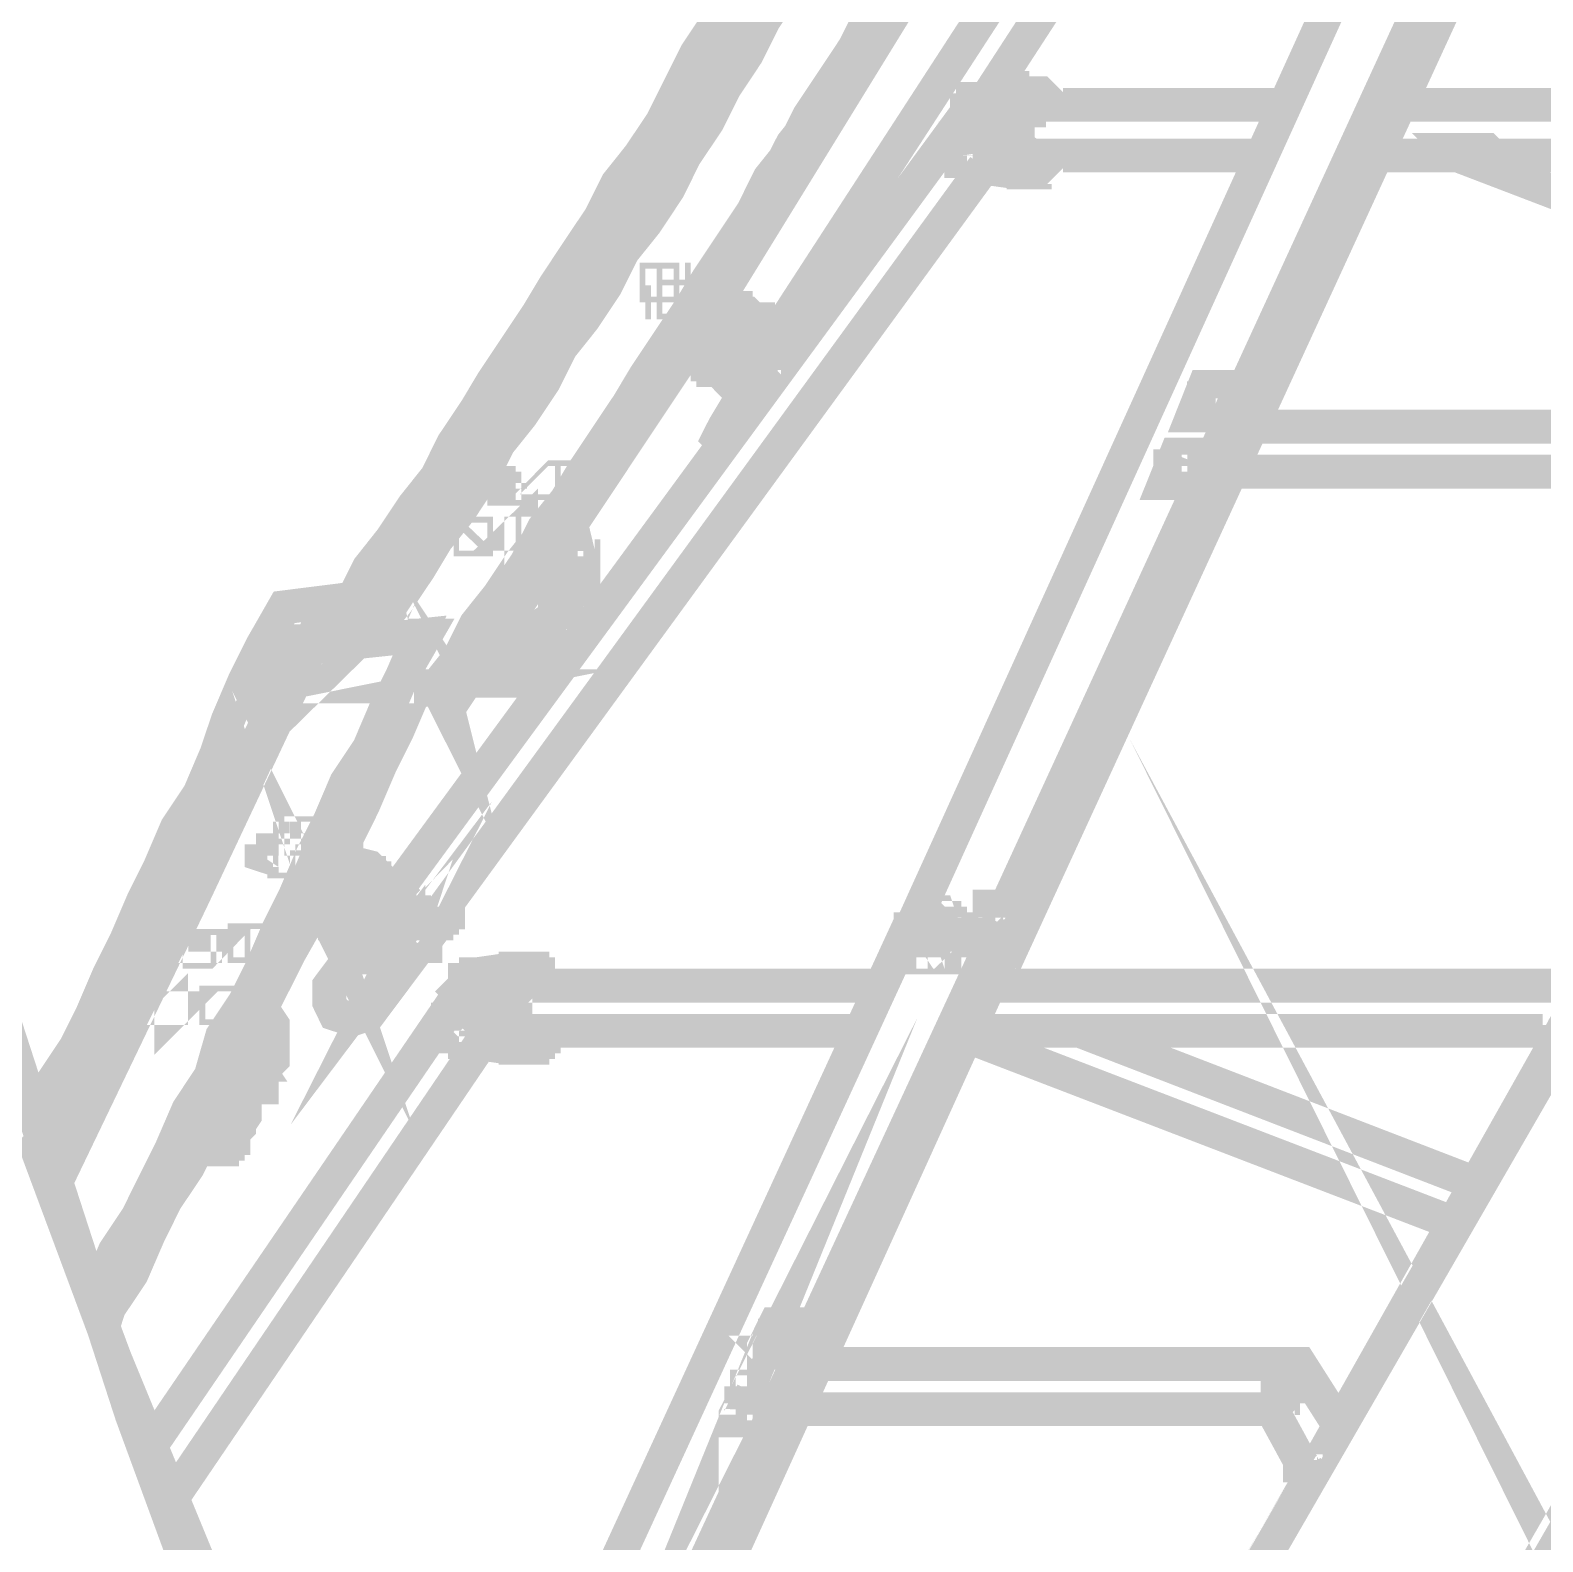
# Model space of a CAD drawing. Extents: x 0.1 to 11.6, y 0.3 to 16.2.
# Drawn here: x 4.825 to 5.2717, y 4.7525 to 5.1986 of the extents above; entities that cross this region are included whole.
import ezdxf

# ---------------------------------------------------------------- set-up
doc = ezdxf.new("R2010")
doc.units = 0
doc.header["$MEASUREMENT"] = 0

msp = doc.modelspace()

# ---------------------------------------------------------------- linework, layer by layer
at = {"color": 0, "const_width": 0.01}
for points in [[(5.02001, 7.24164), (4.96001, 7.11501), (4.905, 6.98503), (4.85499, 6.85335), (4.81332, 6.72), (4.77501, 6.58501), (4.74501, 6.44835), (4.72, 6.31), (4.70167, 6.17165), (4.68832, 6.03168), (4.68164, 5.89165), (4.68164, 5.75168), (4.68832, 5.61165), (4.70167, 5.47168), (4.72, 5.33333), (4.74333, 5.19499), (4.77501, 5.05832), (4.81168, 4.92333), (4.85499, 4.78999), (4.90332, 4.65831), (4.95833, 4.53)], [(5.10167, 4.42503), (5.10167, 4.42665), (5.10167, 4.42503), (5.09332, 4.42503), (5.095, 4.42503), (5.10167, 4.42503), (5.10335, 4.42503), (5.10335, 4.42665), (5.095, 4.43832), (5.09332, 4.43832), (5.09332, 4.44), (5.01167, 4.44), (5.95503, 6.07497), (5.95503, 6.07335), (5.01167, 4.44)], [(4.94835, 4.99832), (5.01833, 5.10335), (5.08501, 5.21164), (5.14665, 5.31999), (5.20503, 5.43164), (5.25999, 5.54497)], [(5.215, 5.37001), (5.04497, 5.10835)], [(5.10835, 5.18001), (5.22, 5.35167)], [(5.24669, 5.22999), (5.25168, 5.22499), (5.11664, 4.93164), (5.11333, 4.93668)], [(5.08501, 4.93332), (5.21832, 5.22667), (5.24501, 5.22667)], [(5.04665, 5.21164), (5.03999, 5.20167), (5.035, 5.19168), (5.02832, 5.18332), (5.02165, 5.17333), (5.01665, 5.16336), (5.01167, 5.15332), (5.00499, 5.14333), (4.99832, 5.13336), (4.99333, 5.12332), (4.98665, 5.11501), (4.97999, 5.10499), (4.97499, 5.09668), (4.96832, 5.08664), (4.96164, 5.07667), (4.95503, 5.06836), (4.94997, 5.05832), (4.94336, 5.05003), (4.93668, 5.03999), (4.93164, 5.03168), (4.92503, 5.02165), (4.92165, 5.01833), (4.92165, 5.01833), (4.92503, 5.02333), (4.93164, 5.03168), (4.93668, 5.04167), (4.94336, 5.05003), (4.94997, 5.05832), (4.95503, 5.06836), (4.96164, 5.07835), (4.96832, 5.08664), (4.97331, 5.09668), (4.97999, 5.10667), (4.98665, 5.11501), (4.99164, 5.125), (4.99832, 5.13499), (5.00499, 5.14333), (5.00999, 5.15332), (5.01665, 5.16336), (5.02165, 5.17333), (5.02832, 5.18332), (5.03331, 5.19336), (5.03999, 5.20335), (5.04665, 5.21332)], [(5.08003, 5.21332), (5.07497, 5.20335), (5.06836, 5.19336), (5.06168, 5.18332), (5.05664, 5.17333), (5.05003, 5.16499), (5.04497, 5.155), (5.03836, 5.14501), (5.03168, 5.13499), (5.02669, 5.125), (5.02001, 5.11664), (5.01497, 5.10667), (5.00836, 5.09668), (5.00168, 5.08832), (4.99669, 5.07835), (4.99001, 5.06836), (4.98335, 5.06), (4.97667, 5.05165), (4.97168, 5.04167), (4.965, 5.03168), (4.95833, 5.02333), (4.95167, 5.01335), (4.94667, 5.00499), (4.94499, 5.00499), (4.94499, 5.00499), (4.94835, 4.99832), (4.94667, 5.00499), (4.95167, 5.01335), (4.95833, 5.02333), (4.965, 5.03168), (4.97168, 5.04167), (4.97667, 5.05165), (4.98335, 5.06), (4.99001, 5.06836), (4.99669, 5.07835), (5.00168, 5.08832), (5.00836, 5.09668), (5.01497, 5.10667), (5.02001, 5.11664), (5.02669, 5.125), (5.03168, 5.13499), (5.03836, 5.14501), (5.04497, 5.155), (5.05003, 5.16499), (5.05664, 5.17333), (5.06168, 5.18332), (5.06836, 5.19336), (5.07497, 5.20335), (5.08003, 5.21332)], [(4.94499, 5.00499), (4.95167, 5.01335), (4.95665, 5.02333), (4.96332, 5.03168), (4.97, 5.04167), (4.97667, 5.05003), (4.98335, 5.06), (4.98833, 5.06836), (4.99501, 5.07835), (5.00168, 5.08832), (5.00667, 5.09668), (5.01335, 5.10667), (5.02001, 5.11664), (5.02501, 5.125), (5.03168, 5.13499), (5.03836, 5.14501), (5.04335, 5.155), (5.05003, 5.16336), (5.05501, 5.17333), (5.06168, 5.18332), (5.06836, 5.19336), (5.07335, 5.20335), (5.08003, 5.21332)], [(4.91, 5.01833), (4.91336, 5.02165), (4.91997, 5.03), (4.92503, 5.03999), (4.93164, 5.04833), (4.93832, 5.05832), (4.94499, 5.06668), (4.94997, 5.07667), (4.95665, 5.08664), (4.96164, 5.095), (4.96832, 5.10499), (4.97499, 5.11501), (4.97999, 5.12332), (4.98665, 5.13336), (4.99333, 5.14333), (4.99832, 5.15332), (5.00499, 5.16168), (5.01167, 5.17165), (5.01665, 5.18164), (5.02165, 5.19168), (5.02832, 5.20167), (5.035, 5.21164)], [(4.91499, 5.01833), (4.91835, 5.02165), (4.92503, 5.03168), (4.93001, 5.03999), (4.93668, 5.05003), (4.94336, 5.05832), (4.94997, 5.06836), (4.95503, 5.07667), (4.96164, 5.08664), (4.96669, 5.09668), (4.97331, 5.10499), (4.97999, 5.11501), (4.98503, 5.125), (4.99164, 5.13336), (4.99832, 5.14333), (5.00331, 5.15332), (5.00999, 5.16336), (5.01665, 5.17333), (5.02165, 5.18332), (5.02669, 5.19168), (5.03331, 5.20167), (5.03999, 5.21164)], [(5.04833, 5.21164), (5.04167, 5.20167), (5.03668, 5.19168), (5.03, 5.18332), (5.02333, 5.17333), (5.01833, 5.16336), (5.01167, 5.15332), (5.00667, 5.14333), (5, 5.13336), (4.99333, 5.125), (4.98833, 5.11501), (4.98167, 5.10499), (4.97499, 5.09668), (4.97, 5.08664), (4.96332, 5.07667), (4.95665, 5.06836), (4.95167, 5.05832), (4.94499, 5.05003), (4.93832, 5.03999), (4.93332, 5.03168), (4.92665, 5.02165), (4.92333, 5.01833)], [(5.04833, 5.21164), (5.04167, 5.20167), (5.03668, 5.19168), (5.03, 5.18164), (5.02501, 5.17165), (5.01833, 5.16168), (5.01335, 5.15169), (5.00667, 5.14165), (5, 5.13336), (4.99501, 5.12332), (4.98833, 5.11333), (4.98167, 5.10499), (4.97667, 5.095), (4.97, 5.08501), (4.96332, 5.07667), (4.95833, 5.06668), (4.95167, 5.05664), (4.94499, 5.04833), (4.94, 5.03999), (4.93332, 5.03), (4.92665, 5.02165), (4.92503, 5.01833)], [(4.94667, 5.00499), (4.95167, 5.01335), (4.95833, 5.02165), (4.965, 5.03168), (4.97168, 5.04167), (4.97835, 5.05003), (4.98335, 5.05832), (4.99001, 5.06836), (4.99669, 5.07835), (5.00168, 5.08664), (5.00836, 5.09668), (5.01497, 5.10667), (5.02001, 5.11501), (5.02669, 5.125), (5.03331, 5.13499), (5.03836, 5.14333), (5.04497, 5.15332), (5.05003, 5.16336), (5.05664, 5.17333), (5.06332, 5.18332), (5.06836, 5.19336), (5.07497, 5.20167), (5.08003, 5.21164)], [(5.02669, 5.18332), (5.02501, 5.18332)], [(5.12001, 5.18164), (5.11833, 5.18164), (5.11833, 5.18001), (5.11664, 5.18001), (5.11501, 5.18001), (5.11501, 5.17833), (5.11501, 5.17665), (5.11333, 5.17665), (5.11333, 5.17503), (5.11333, 5.17333), (5.11165, 5.17165), (5.11165, 5.16997), (5.11165, 5.16835), (5.11165, 5.16667), (5.11333, 5.16667), (5.11333, 5.16499), (5.11333, 5.16336), (5.11333, 5.16168), (5.11501, 5.16), (5.11501, 5.15831), (5.11664, 5.15831), (5.11833, 5.15668), (5.12001, 5.15668), (5.11833, 5.15668), (5.11833, 5.15831), (5.11664, 5.15831), (5.11664, 5.16), (5.11501, 5.16), (5.11501, 5.16168), (5.11501, 5.16336), (5.11333, 5.16499), (5.11333, 5.16667), (5.11333, 5.16835), (5.11333, 5.16997), (5.11333, 5.17165), (5.11333, 5.17333), (5.11501, 5.17333), (5.11501, 5.17503), (5.11501, 5.17665), (5.11664, 5.17833), (5.11664, 5.18001), (5.11833, 5.18001), (5.12001, 5.18001), (5.12169, 5.18001), (5.12332, 5.18001), (5.125, 5.17833), (5.125, 5.17665), (5.12668, 5.17665)], [(5.10335, 5.17665), (4.93332, 4.94499)], [(5.11333, 5.17503), (5.11333, 5.17665), (5.11165, 5.17665), (5.11003, 5.17833), (5.10835, 5.17833), (5.10667, 5.17833), (5.10499, 5.17833), (5.10335, 5.17833), (5.10335, 5.17665), (5.10335, 5.17503), (5.10167, 5.17503), (5.10167, 5.17333), (5.10167, 5.17165), (5.10335, 5.17165), (5.10335, 5.16997), (5.10335, 5.16835), (5.10499, 5.16835)], [(5.11333, 5.17503), (5.11165, 5.17665), (5.11003, 5.17665), (5.11003, 5.17833), (5.10835, 5.17833), (5.10667, 5.17833), (5.10499, 5.17833), (5.10499, 5.17665), (5.10335, 5.17665), (5.10335, 5.17503), (5.10335, 5.17333), (5.10335, 5.17165), (5.10335, 5.16997), (5.10499, 5.16997), (5.10499, 5.16835)], [(5.11833, 5.18001), (5.10667, 5.17833), (5.10499, 5.17833)], [(5.10667, 5.17833), (5.10835, 5.17833)], [(5.11664, 5.18001), (5.10835, 5.17833)], [(5.11664, 5.18001), (5.11833, 5.18001)], [(5.19499, 5.17665), (5.12001, 5.17665), (5.12001, 5.17503), (5.11833, 5.17503), (5.11664, 5.17333), (5.11664, 5.17165), (5.11664, 5.16997), (5.11664, 5.16835), (5.11664, 5.16667), (5.11664, 5.16499), (5.11833, 5.16336), (5.11833, 5.16168), (5.12001, 5.16168), (5.19, 5.16168)], [(5.43332, 5.17665), (5.22835, 5.17665)], [(5.10667, 5.17503), (5.10335, 5.16997)], [(5.10835, 5.16997), (5.11165, 5.17333), (5.11003, 5.17333)], [(5.10667, 5.17503), (5.10835, 5.17503)], [(5.11003, 5.17165), (5.11165, 5.17165), (5.11165, 5.17333), (5.11003, 5.17333), (5.11003, 5.17503), (5.10835, 5.17503), (5.10667, 5.17503), (5.10667, 5.17333)], [(5.09999, 5.16667), (5.09999, 5.16835), (5.09999, 5.16667), (5.09831, 5.16667), (5.09831, 5.16499)], [(5.11165, 5.16835), (5.11003, 5.16835), (5.09999, 5.16667), (5.09831, 5.16667), (5.09831, 5.16499), (5.09831, 5.16336), (5.09831, 5.16168), (5.09999, 5.16168), (5.09999, 5.16), (5.10167, 5.16), (5.10335, 5.16), (5.10335, 5.15831), (5.10499, 5.15831), (5.11664, 5.15668), (5.11833, 5.15668)], [(5.11165, 5.16997), (5.09999, 5.16835)], [(5.11003, 5.17165), (5.11165, 5.17165)], [(5.11003, 5.16835), (5.11165, 5.16997)], [(5.10499, 5.16), (5.10499, 5.16168), (5.10499, 5.16336), (5.10335, 5.16336), (5.10335, 5.16499), (5.10167, 5.16499), (5.09999, 5.16499), (5.09999, 5.16336)], [(5.09999, 5.16168), (5.09999, 5.16336), (5.10167, 5.16336), (5.10335, 5.16336), (5.10499, 5.16336), (5.10499, 5.16168), (5.10499, 5.16), (5.10335, 5.16)], [(5.42833, 5.16336), (5.42665, 5.16336), (5.42665, 5.16168), (5.26335, 5.16168), (5.26167, 5.16168), (5.25999, 5.16168), (5.25836, 5.16168), (5.25667, 5.16168), (5.25499, 5.16336), (5.25331, 5.16336), (5.25168, 5.16336), (5.25, 5.16336), (5.24832, 5.16336), (5.24669, 5.16336), (5.24501, 5.16336), (5.24669, 5.16168), (5.39501, 5.10499)], [(5.09999, 5.16168), (5.10167, 5.16168)], [(5.10335, 5.16), (5.10499, 5.16)], [(5.12668, 5.16168), (5.125, 5.16168), (5.125, 5.16), (5.12332, 5.15831), (5.12169, 5.15831), (5.12169, 5.15668), (5.12001, 5.15668)], [(5.22168, 5.16168), (5.24669, 5.16168)], [(4.94499, 4.93668), (5.10667, 5.15831)], [(4.99001, 5.12668), (4.99164, 5.12668)], [(5.00999, 5.12332), (5.01167, 5.12332)], [(5.01833, 5.125), (5.02001, 5.125)], [(5.00667, 5.11833), (5.00836, 5.11833)], [(5.01497, 5.11833), (5.01665, 5.11833)], [(5.03, 5.11664), (5.02832, 5.12001)], [(5.03168, 5.11664), (5.03, 5.11664), (5.03, 5.11833), (5.02832, 5.11833)], [(5.03, 5.11501), (5.02501, 5.11333)], [(5.02501, 5.11501), (5.02669, 5.11333)], [(5.02669, 5.11501), (5.03, 5.11664)], [(5.02832, 5.11664), (5.02669, 5.11664), (5.02669, 5.11501), (5.02669, 5.11664)], [(5.02669, 5.11501), (5.03, 5.11501), (5.03168, 5.11501), (5.03331, 5.11501), (5.035, 5.11501), (5.03668, 5.11333), (5.03836, 5.11333), (5.03999, 5.11165), (5.04167, 5.11003)], [(5.04167, 5.10499), (5.04167, 5.10667), (5.04167, 5.10835), (5.03999, 5.11003), (5.03836, 5.11165), (5.03668, 5.11165), (5.03668, 5.11333), (5.035, 5.11333), (5.03331, 5.11333), (5.03168, 5.11501), (5.03, 5.11501), (5.02832, 5.11333)], [(5.04167, 5.11003), (5.04167, 5.11165), (5.03999, 5.11165), (5.03999, 5.11333), (5.03836, 5.11333), (5.03668, 5.11501), (5.035, 5.11501), (5.03331, 5.11501), (5.03331, 5.11664), (5.03168, 5.11664), (5.03, 5.11664), (5.03, 5.11501)], [(5.02333, 5.11003), (5.02333, 5.10835), (5.02333, 5.10667), (5.02333, 5.10499), (5.02333, 5.10335), (5.02501, 5.10167), (5.02501, 5.09999), (5.02669, 5.09999), (5.02832, 5.09999), (5.02832, 5.09831), (5.02669, 5.09999), (5.02501, 5.09999), (5.02501, 5.10167), (5.02333, 5.10167), (5.02333, 5.10335), (5.02165, 5.10835)], [(5.02333, 5.11165), (5.03168, 5.10167)], [(5.02333, 5.11003), (5.02333, 5.10835), (5.02333, 5.10667), (5.02333, 5.10499), (5.02501, 5.10335), (5.02501, 5.10167), (5.02669, 5.09999), (5.02832, 5.09999), (5.03, 5.09999), (5.03168, 5.09999), (5.03168, 5.10167), (5.03331, 5.10167)], [(5.03836, 5.10499), (5.03836, 5.10667), (5.03836, 5.10835), (5.03668, 5.11003), (5.035, 5.11003), (5.035, 5.11165), (5.03331, 5.11165), (5.03168, 5.11165), (5.03, 5.11165)], [(5.03168, 5.11165), (5.03, 5.11165), (5.03168, 5.11165), (5.03331, 5.11165), (5.035, 5.11165), (5.03668, 5.11003), (5.03836, 5.11003), (5.03836, 5.10835), (5.03999, 5.10835), (5.03999, 5.10667), (5.03999, 5.10499), (5.03836, 5.10499), (5.03836, 5.10335), (5.03668, 5.10335), (5.035, 5.10335), (5.035, 5.10499), (5.035, 5.10335), (5.03668, 5.10335)], [(5.03168, 5.11165), (5.03, 5.11165), (5.03168, 5.11165), (5.03331, 5.11165), (5.03331, 5.11003), (5.035, 5.11003), (5.03668, 5.11003), (5.03668, 5.10835), (5.03836, 5.10835), (5.03836, 5.10667), (5.03836, 5.10499), (5.03668, 5.10499), (5.035, 5.10499)], [(5.035, 5.11333), (5.03668, 5.11333)], [(5.035, 5.11165), (5.03668, 5.11165)], [(5.03836, 5.11003), (5.03668, 5.11003)], [(5.04335, 5.10835), (5.03999, 5.11003)], [(5.04665, 5.11003), (5.04497, 5.10499), (5.04833, 5.09999)], [(5.04665, 5.09999), (5.04665, 5.10167), (5.04497, 5.10167), (5.04497, 5.10335), (5.04497, 5.10499), (5.04497, 5.10667), (5.04497, 5.10835), (5.04497, 5.11003), (5.04665, 5.11003), (5.04833, 5.11165)], [(5.02333, 5.10335), (5.02165, 5.10667)], [(5.02501, 5.10667), (5.02501, 5.10835)], [(5.03331, 5.10835), (5.035, 5.10835)], [(5.03331, 5.10835), (5.035, 5.10835)], [(5.03668, 5.10335), (5.03836, 5.10335), (5.03836, 5.10499), (5.03999, 5.10499)], [(5.03836, 5.10835), (5.03836, 5.10667), (5.03999, 5.10667)], [(5.04497, 5.10835), (5.04497, 5.10667), (5.03999, 5.10167), (5.03999, 5.09999), (5.03999, 5.09831), (5.03999, 5.09668), (5.04167, 5.095), (5.04167, 5.09332), (5.04335, 5.09332)], [(5.04497, 5.10667), (5.04335, 5.10835), (5.04167, 5.10835)], [(5.04497, 5.10835), (5.04335, 5.10835)], [(5.02333, 5.10335), (5.02333, 5.10167), (5.02501, 5.09999), (5.02669, 5.09999), (5.02669, 5.09831), (5.02832, 5.09831)], [(5.02669, 5.10335), (5.02501, 5.10335), (5.02669, 5.10335), (5.02501, 5.10335)], [(5.02501, 5.10335), (5.02669, 5.10335)], [(5.02832, 5.10167), (5.03, 5.10167)], [(5.03836, 5.10167), (5.03999, 5.10167)], [(5.03999, 5.09831), (5.03, 5.08165), (5.02832, 5.07835), (5.03, 5.07667)], [(5.17165, 5.09332), (5.17333, 5.09169), (5.16997, 5.08501)], [(5.17333, 5.09169), (5.17165, 5.09169)], [(5.17333, 5.09169), (5.17333, 5.09332), (5.17503, 5.09332)], [(5.27832, 4.90332), (5.27832, 4.905), (5.29497, 4.93164), (5.27832, 4.905), (5.29335, 4.93164), (5.29497, 4.93164), (5.27832, 4.905)], [(5.17165, 5.08832), (5.16997, 5.08832)], [(5.17165, 5.09), (5.17333, 5.09)], [(5.17333, 5.09), (5.17165, 5.09), (5.17165, 5.08832)], [(5.16835, 5.08501), (5.16997, 5.08501)], [(5.17165, 5.08501), (5.16997, 5.08501)], [(5.35499, 5.035), (5.32667, 5.08165), (5.185, 5.08165)], [(5.16499, 5.07335), (5.16336, 5.07335), (5.16499, 5.07335), (5.16168, 5.065), (5.16, 5.065), (5.16336, 5.07335)], [(5.16, 5.065), (5.16336, 5.07335), (5.16499, 5.07335)], [(5.16168, 5.06999), (5.16336, 5.06999), (5.16168, 5.06999), (5.16168, 5.06836), (5.16336, 5.06836)], [(5.16499, 5.07167), (5.16336, 5.07167)], [(4.96669, 5.06332), (4.96669, 5.065)], [(4.97999, 5.065), (4.98167, 5.065)], [(5.16168, 5.06668), (5.16, 5.06668)], [(5.16, 5.065), (5.16168, 5.065)], [(5.16168, 5.06668), (5.16336, 5.06668)], [(5.17833, 5.06836), (5.31836, 5.06836), (5.345, 5.02165)], [(4.98503, 5.05165), (4.98665, 5.04497), (4.98665, 5.04335), (4.98833, 5.04335), (4.98833, 5.04167), (4.98833, 5.03999), (4.98665, 5.03999), (4.98335, 5.035), (4.98335, 5.03331), (4.98167, 5.03331), (4.98167, 5.035)], [(4.95503, 5.04833), (4.95665, 5.05003)], [(4.96832, 5.05003), (4.97, 5.05003)], [(4.98503, 5.04335), (4.98335, 5.04335), (4.98335, 5.04167), (4.98167, 5.04167), (4.98335, 5.04167), (4.98335, 5.03999), (4.98503, 5.03999)], [(4.98503, 5.04335), (4.98335, 5.04335), (4.98335, 5.04167), (4.98335, 5.03999), (4.98503, 5.03999)], [(4.97999, 5.035), (4.97667, 5.03999)], [(4.97835, 5.04167), (4.98167, 5.035), (4.97999, 5.035), (4.97999, 5.03331), (4.98167, 5.03331), (4.98335, 5.03331)], [(4.98167, 5.03168), (4.98335, 5.03168), (4.98665, 5.03331), (4.98665, 5.035), (4.98665, 5.03668), (4.98665, 5.03836)], [(4.98503, 5.03999), (4.98665, 5.03999)], [(4.98665, 5.035), (4.98665, 5.03668), (4.98833, 5.03668), (4.98833, 5.03836), (4.98665, 5.03836), (4.98665, 5.03999)], [(4.98665, 5.03836), (4.98833, 5.03836)], [(4.82497, 4.87332), (4.82667, 4.87668), (4.83165, 4.88835), (4.83832, 4.89833), (4.84332, 4.90831), (4.84831, 4.91997), (4.85335, 4.93001), (4.85835, 4.94168), (4.86333, 4.95167), (4.86833, 4.96332), (4.875, 4.97331), (4.87999, 4.98503), (4.88336, 4.99501), (4.88835, 5.00667), (4.89333, 5.01665), (4.90001, 5.02832), (4.91336, 5.03), (4.91336, 5.02832), (4.87332, 4.94336), (4.83165, 4.85667)], [(4.83003, 4.85835), (4.87332, 4.94336), (4.91336, 5.03)], [(4.97168, 5.01497), (4.97, 5.01335), (4.96832, 5.01335), (4.96832, 5.01167), (4.96669, 5.01167), (4.965, 5.01167), (4.96332, 5.01167), (4.96164, 5.01335), (4.96001, 5.01335), (4.95833, 5.01335), (4.96001, 5.01335), (4.96164, 5.01335), (4.96332, 5.01335), (4.96332, 5.01497), (4.98167, 5.02669), (4.98167, 5.02832), (4.98335, 5.02832), (4.98335, 5.03), (4.98167, 5.03), (4.98167, 5.03168), (4.98167, 5.03331)], [(4.98167, 5.02832), (4.98335, 5.02832), (4.98335, 5.03), (4.98335, 5.03168), (4.98167, 5.03331)], [(4.84332, 4.82335), (4.845, 4.82667), (4.84999, 4.83832), (4.85667, 4.84831), (4.86165, 4.85835), (4.86664, 4.86833), (4.87169, 4.87999), (4.87831, 4.88997), (4.88167, 4.90169), (4.88835, 4.91168), (4.89333, 4.92165), (4.89833, 4.93332), (4.90332, 4.94336), (4.90831, 4.95503), (4.91336, 4.965), (4.91835, 4.97667), (4.92503, 4.98665), (4.93001, 4.99832), (4.935, 5.00836), (4.94, 5.02001), (4.94336, 5.01497), (4.93832, 5.00331), (4.93332, 4.99164), (4.92833, 4.98167), (4.92333, 4.97), (4.91835, 4.96001), (4.91336, 4.94835), (4.90831, 4.93832), (4.90169, 4.92665), (4.89665, 4.91667), (4.89165, 4.90668), (4.88667, 4.89501), (4.88167, 4.88499), (4.87668, 4.87332), (4.87169, 4.86333), (4.86501, 4.85335), (4.86003, 4.84332), (4.85499, 4.83165), (4.84831, 4.82167), (4.84668, 4.81668)], [(4.97331, 5.01167), (4.97667, 5.01497), (4.97667, 5.01665), (4.97835, 5.01665), (4.97835, 5.01833), (4.97835, 5.02001), (4.97835, 5.02165), (4.97835, 5.02333), (4.97667, 5.02333), (4.97667, 5.02501), (4.97667, 5.02333), (4.97835, 5.02333), (4.97835, 5.02165), (4.97835, 5.02001), (4.97835, 5.01833), (4.97667, 5.01665)], [(4.90831, 5.01665), (4.94, 5.02001), (4.935, 5.00836), (4.93001, 4.99832), (4.92503, 4.98665), (4.91997, 4.97667), (4.91499, 4.965), (4.91, 4.95503), (4.905, 4.94336), (4.89833, 4.93332), (4.89333, 4.92165), (4.88835, 4.91168), (4.88336, 4.90169), (4.87831, 4.88997), (4.87332, 4.87999), (4.86833, 4.86833), (4.86165, 4.85835), (4.85667, 4.84831), (4.85167, 4.83832), (4.84668, 4.82835), (4.84332, 4.82335), (4.84668, 4.82835), (4.85167, 4.83832), (4.85667, 4.84831), (4.86165, 4.85835), (4.86833, 4.86833), (4.87332, 4.87999), (4.87831, 4.88997), (4.88336, 4.90169), (4.88835, 4.91168), (4.89333, 4.92165), (4.89833, 4.93332), (4.905, 4.94336), (4.91, 4.95503), (4.91499, 4.965), (4.91997, 4.97667), (4.92503, 4.98665), (4.93001, 4.99832), (4.935, 5.00836), (4.94, 5.02001), (4.94168, 5.02001), (4.935, 5.00836), (4.93001, 4.99669), (4.92503, 4.98665), (4.91997, 4.97499), (4.91499, 4.965), (4.91, 4.95335), (4.905, 4.94336), (4.90001, 4.93164), (4.89501, 4.92165), (4.88835, 4.91168), (4.88336, 4.90001), (4.87831, 4.88997), (4.87332, 4.87831), (4.86833, 4.86833), (4.86333, 4.85835), (4.85667, 4.84831), (4.85167, 4.83664), (4.84668, 4.82667), (4.84332, 4.82167)], [(4.95665, 5.01167), (4.95833, 5.01167), (4.95833, 5.00999), (4.96001, 5.00999), (4.96164, 5.00999), (4.96332, 5.00999), (4.965, 5.00999), (4.96669, 5.00999), (4.96832, 5.00999), (4.97, 5.01167), (4.97168, 5.01335), (4.97168, 5.01497), (4.97168, 5.01665), (4.97168, 5.01833), (4.97168, 5.02001)], [(4.97168, 5.02001), (4.97331, 5.02001)], [(4.82667, 4.86833), (4.90001, 5.01833), (4.90668, 5.01833), (4.86833, 4.93832), (4.83003, 4.86003)], [(4.83003, 4.86165), (4.86833, 4.94), (4.90668, 5.01833)], [(4.90001, 5.01335), (4.90169, 5.01335)], [(4.90001, 5.01335), (4.90169, 5.01335)], [(4.90001, 5.01335), (4.90169, 5.01335)], [(4.95833, 5.01335), (4.96001, 5.01167), (4.96164, 5.01167), (4.96332, 5.01167), (4.965, 5.01167), (4.96669, 5.01167), (4.96832, 5.01167), (4.97, 5.01167), (4.97, 5.01335), (4.97168, 5.01335)], [(4.93832, 5.00499), (4.94667, 5.00499), (4.93832, 5.00331)], [(4.91, 4.94168), (4.91168, 4.93832), (4.91, 4.94336)], [(5.28, 4.71001), (5.28668, 4.72168), (5.28836, 4.72168), (5.29335, 4.71164), (5.28168, 4.73335)], [(4.93332, 4.92665), (4.93164, 4.92333), (4.93668, 4.93001)], [(4.89665, 4.96001), (4.89833, 4.96001)], [(4.905, 4.96001), (4.90668, 4.96001), (4.90668, 4.96164)], [(4.89333, 4.95167), (4.89333, 4.95335), (4.89501, 4.95335)], [(4.90169, 4.95335), (4.90332, 4.95335)], [(4.91336, 4.95167), (4.91835, 4.95167), (4.91835, 4.95335), (4.91499, 4.95167)], [(4.91835, 4.95335), (4.91667, 4.95335), (4.91667, 4.95503), (4.91499, 4.95503)], [(4.91667, 4.95167), (4.91667, 4.95335), (4.91499, 4.95335), (4.91499, 4.95167), (4.91499, 4.95335)], [(4.91667, 4.95503), (4.91667, 4.95665)], [(4.93001, 4.94667), (4.92503, 4.95167), (4.91835, 4.95335)], [(4.91667, 4.95167), (4.91336, 4.94997)], [(4.91336, 4.94997), (4.91499, 4.94997)], [(4.93001, 4.94168), (4.93001, 4.94336), (4.93001, 4.94499), (4.92833, 4.94499), (4.92833, 4.94667), (4.92665, 4.94835), (4.92503, 4.94835), (4.92503, 4.94997), (4.92333, 4.94997), (4.92165, 4.94997), (4.91997, 4.94997), (4.91835, 4.95167), (4.91667, 4.95167), (4.91667, 4.94997)], [(4.93001, 4.94667), (4.92503, 4.94997), (4.91835, 4.95167)], [(4.92165, 4.94997), (4.92333, 4.94997), (4.92503, 4.94997)], [(4.93832, 4.935), (4.93668, 4.93332), (4.93832, 4.935), (4.93668, 4.93001), (4.93832, 4.93001), (4.93832, 4.93332), (4.93832, 4.935), (4.94, 4.935), (4.94168, 4.935), (4.94336, 4.935), (4.94499, 4.935), (4.94667, 4.93668), (4.94667, 4.93832), (4.94835, 4.93832), (4.94835, 4.94)], [(4.87001, 4.94835), (4.87169, 4.94835)], [(4.87001, 4.94835), (4.87169, 4.94835)], [(4.91, 4.94499), (4.91, 4.94336), (4.91168, 4.94168), (4.91168, 4.94), (4.91168, 4.93832), (4.91336, 4.93832), (4.91336, 4.93668), (4.91499, 4.93668), (4.91667, 4.935)], [(4.91168, 4.94835), (4.91997, 4.93832)], [(4.91168, 4.94499), (4.91168, 4.94336), (4.91168, 4.94168), (4.91168, 4.94), (4.91336, 4.94), (4.91336, 4.93832), (4.91336, 4.93668), (4.91499, 4.93668), (4.91667, 4.93668), (4.91835, 4.93668), (4.91997, 4.93668), (4.91997, 4.93832)], [(4.91168, 4.94336), (4.91168, 4.94499)], [(4.92665, 4.94336), (4.92665, 4.94499), (4.92503, 4.94667), (4.92333, 4.94667), (4.92333, 4.94835), (4.92165, 4.94835), (4.91997, 4.94835), (4.91835, 4.94835)], [(4.91835, 4.94835), (4.91997, 4.94835)], [(4.91835, 4.94835), (4.91997, 4.94835)], [(4.92165, 4.94835), (4.92333, 4.94835)], [(4.92165, 4.94499), (4.92333, 4.94499)], [(4.92503, 4.94667), (4.92665, 4.94667)], [(4.93332, 4.94667), (4.93332, 4.94499), (4.93332, 4.94336), (4.92833, 4.93832), (4.92665, 4.93832)], [(4.92665, 4.94499), (4.92665, 4.94336), (4.92833, 4.94336)], [(4.93164, 4.94499), (4.92833, 4.94667)], [(4.93332, 4.94336), (4.93164, 4.94499), (4.93001, 4.94499)], [(4.93332, 4.94499), (4.93164, 4.94499)], [(4.93668, 4.94835), (4.935, 4.94667), (4.93332, 4.94667), (4.93332, 4.94499), (4.93332, 4.94336), (4.93332, 4.94168), (4.93332, 4.94), (4.93332, 4.93832), (4.935, 4.93832), (4.935, 4.93668), (4.93668, 4.93668), (4.93668, 4.935), (4.935, 4.93164), (4.93668, 4.93164), (4.93832, 4.935), (4.93668, 4.93668), (4.935, 4.94), (4.93332, 4.94336), (4.935, 4.94667)], [(4.91336, 4.94), (4.91499, 4.94)], [(4.91336, 4.94), (4.91499, 4.94)], [(4.91336, 4.94), (4.91499, 4.94)], [(4.91336, 4.94), (4.91499, 4.94)], [(4.92333, 4.94168), (4.92333, 4.94), (4.92503, 4.94)], [(4.935, 4.93164), (4.93001, 4.92503), (4.93164, 4.92503), (4.93668, 4.93164), (4.93668, 4.93001), (4.93668, 4.93164)], [(4.92503, 4.94), (4.92665, 4.94168), (4.92833, 4.94168)], [(4.91168, 4.93832), (4.91168, 4.93668), (4.91336, 4.93668), (4.91499, 4.93668), (4.91499, 4.935), (4.91667, 4.935), (4.91667, 4.93668)], [(4.91168, 4.93832), (4.91336, 4.93832), (4.91336, 4.93668), (4.91499, 4.93668), (4.91499, 4.935), (4.91667, 4.935), (4.91667, 4.93668)], [(4.92833, 4.93668), (4.91336, 4.91667), (4.91336, 4.91168), (4.91499, 4.90831), (4.91997, 4.90668), (4.92503, 4.90831), (4.94, 4.92833)], [(4.91667, 4.93832), (4.91835, 4.93832)], [(4.91667, 4.93832), (4.91835, 4.93832)], [(4.93668, 4.93668), (4.93164, 4.93001), (4.93001, 4.93001), (4.93001, 4.93164), (4.92833, 4.93332), (4.92833, 4.935), (4.92833, 4.93668), (4.92833, 4.93832)], [(4.935, 4.92833), (4.93668, 4.92833), (4.93832, 4.92833), (4.94, 4.92833), (4.94168, 4.92833), (4.94168, 4.93001), (4.94667, 4.93668)], [(4.93832, 4.935), (4.94, 4.935), (4.94168, 4.935), (4.94336, 4.935), (4.94499, 4.935), (4.94499, 4.93668), (4.94667, 4.93668), (4.94667, 4.93832)], [(5.095, 4.93668), (5.09668, 4.93832)], [(5.10835, 4.93668), (5.10835, 4.93832), (5.11003, 4.93832)], [(5.11165, 4.93668), (5.11501, 4.93332)], [(4.93668, 4.935), (4.93164, 4.92833), (4.93001, 4.92503)], [(4.93668, 4.93164), (4.93832, 4.93164)], [(4.93832, 4.93164), (4.94, 4.935)], [(5.11003, 4.93164), (5.08333, 4.93164), (4.965, 4.67503), (4.99832, 4.67503), (4.99501, 4.68001)], [(5.11165, 4.935), (5.11501, 4.93164), (4.99832, 4.67503), (5.06332, 4.56168)], [(5.08333, 4.93164), (5.08501, 4.93164)], [(5.11003, 4.93332), (5.08501, 4.93332), (5.08501, 4.93164), (5.11003, 4.93164)], [(5.11664, 4.93164), (5.11501, 4.93164)], [(4.87668, 4.92665), (4.87668, 4.92833), (4.87831, 4.92833)], [(4.88835, 4.92833), (4.88997, 4.92833)], [(4.93164, 4.92833), (4.93164, 4.93001)], [(4.93164, 4.92333), (4.93332, 4.92333), (4.93832, 4.93001)], [(4.93332, 4.92665), (4.93332, 4.92833)], [(5.09, 4.92503), (5.09169, 4.92503), (5.09169, 4.92665)], [(5.10335, 4.92503), (5.10335, 4.92665), (5.10499, 4.92665)], [(4.96832, 4.92165), (4.95665, 4.91997), (4.95503, 4.91835)], [(4.95665, 4.91997), (4.95833, 4.91997)], [(4.96669, 4.91997), (4.96001, 4.91835)], [(4.97168, 4.92165), (4.97, 4.92165), (4.96832, 4.92165), (4.96669, 4.91997), (4.965, 4.91997), (4.965, 4.91835), (4.965, 4.91667), (4.96332, 4.91667), (4.96332, 4.91499), (4.96332, 4.91336), (4.96332, 4.91168), (4.96332, 4.91), (4.96332, 4.90831), (4.96332, 4.90668), (4.96332, 4.905), (4.96332, 4.90332), (4.965, 4.90332), (4.965, 4.90169), (4.965, 4.90001), (4.96669, 4.90001), (4.96832, 4.89833), (4.97, 4.89833), (4.97168, 4.89833), (4.97, 4.89833), (4.96832, 4.89833), (4.96832, 4.90001), (4.96669, 4.90001), (4.96669, 4.90169), (4.965, 4.90169), (4.965, 4.90332), (4.965, 4.905), (4.965, 4.90668), (4.965, 4.90831), (4.96332, 4.90831), (4.96332, 4.91), (4.96332, 4.91168), (4.965, 4.91168), (4.965, 4.91336), (4.965, 4.91499), (4.965, 4.91667), (4.965, 4.91835), (4.96669, 4.91835), (4.96669, 4.91997), (4.96832, 4.91997), (4.96832, 4.92165), (4.97, 4.92165), (4.97168, 4.92165), (4.97331, 4.92165), (4.97331, 4.91997), (4.97499, 4.91997), (4.97499, 4.91835), (4.97667, 4.91667)], [(4.96832, 4.92165), (4.97, 4.92165)], [(4.95335, 4.91667), (4.86003, 4.78)], [(4.95833, 4.91667), (4.95503, 4.91)], [(4.96001, 4.91), (4.96164, 4.91336), (4.96164, 4.91499), (4.96001, 4.91499), (4.96001, 4.91667), (4.95833, 4.91667), (4.95665, 4.91667)], [(4.95665, 4.91667), (4.95833, 4.91667)], [(5.07667, 4.91667), (4.97168, 4.91667), (4.97, 4.91667), (4.96832, 4.91667), (4.96832, 4.91499), (4.96669, 4.91336), (4.96669, 4.91168), (4.96669, 4.91), (4.96669, 4.90831), (4.96669, 4.90668), (4.96832, 4.90668), (4.96832, 4.905), (4.97, 4.90332), (4.97168, 4.90332), (5.06999, 4.90332)], [(5.285, 4.91667), (5.10835, 4.91667)], [(4.89333, 4.91), (4.89665, 4.905), (4.89665, 4.90332), (4.89665, 4.90169), (4.89665, 4.90001), (4.89665, 4.89833), (4.89333, 4.89333), (4.89165, 4.89333)], [(4.94997, 4.90831), (4.95167, 4.91), (4.94997, 4.90831), (4.94835, 4.90668)], [(4.96332, 4.91), (4.96164, 4.91), (4.94997, 4.90831), (4.94997, 4.90668), (4.94835, 4.90668), (4.94835, 4.905), (4.94997, 4.905), (4.94997, 4.90332), (4.94997, 4.90169), (4.95167, 4.90169), (4.95335, 4.90169), (4.95335, 4.90001), (4.95503, 4.90001), (4.96669, 4.89833), (4.96832, 4.89833)], [(4.96164, 4.91168), (4.95167, 4.91)], [(4.96164, 4.91), (4.96164, 4.91168), (4.96332, 4.91168)], [(4.95503, 4.90169), (4.95665, 4.90332), (4.95503, 4.905), (4.95335, 4.90668), (4.95167, 4.90668), (4.94997, 4.90668), (4.94997, 4.905)], [(4.94997, 4.90332), (4.94997, 4.905), (4.95167, 4.905), (4.95335, 4.905), (4.95503, 4.905), (4.95503, 4.90332), (4.95503, 4.90169), (4.95335, 4.90169)], [(5.10335, 4.90332), (5.10499, 4.90332), (5.10667, 4.90332), (5.10835, 4.90332), (5.11003, 4.90332), (5.11165, 4.90332), (5.11333, 4.90332), (5.27669, 4.90332), (5.27669, 4.905), (5.27669, 4.90332)], [(4.86664, 4.76497), (4.95833, 4.90001)], [(4.89501, 4.90169), (4.89665, 4.90169)], [(4.89665, 4.89501), (4.89665, 4.89665), (4.89665, 4.89833), (4.89665, 4.90001)], [(4.94997, 4.90332), (4.95167, 4.90332)], [(4.95335, 4.90169), (4.95503, 4.90169)], [(4.97667, 4.90332), (4.97667, 4.90169), (4.97499, 4.90169), (4.97499, 4.90001), (4.97331, 4.90001), (4.97331, 4.89833), (4.97168, 4.89833)], [(5.03836, 4.79665), (5.035, 4.78999), (5.035, 4.78836), (5.03331, 4.78836), (5.03331, 4.78999), (5.03668, 4.79665), (5.03331, 4.78836), (5.03331, 4.78999)], [(5.10167, 4.90169), (5.24501, 4.84668)], [(5.25168, 4.85835), (5.13499, 4.90332)], [(4.88835, 4.89833), (4.89165, 4.89333), (4.88997, 4.89333), (4.89165, 4.89333), (4.89333, 4.89333)], [(4.88997, 4.89333), (4.88835, 4.89833)], [(4.89333, 4.89165), (4.89665, 4.89501), (4.89665, 4.89665), (4.89665, 4.89833)], [(4.89333, 4.89833), (4.89501, 4.89833)], [(4.89501, 4.89833), (4.89665, 4.89833)], [(4.89501, 4.89833), (4.89665, 4.89833)], [(4.89665, 4.89833), (4.89833, 4.89833)], [(4.87668, 4.87668), (4.89165, 4.88667), (4.89333, 4.88667), (4.89333, 4.88835), (4.89333, 4.88997), (4.89165, 4.89333)], [(4.89333, 4.88835), (4.89333, 4.88997), (4.89333, 4.89165), (4.89165, 4.89333)], [(4.89333, 4.88997), (4.89333, 4.89165)], [(4.81999, 4.88667), (4.82167, 4.88667)], [(4.84, 4.88499), (4.83832, 4.88499)], [(4.88336, 4.88167), (4.88499, 4.87999), (4.88499, 4.87831), (4.88499, 4.87668), (4.88499, 4.875), (4.88499, 4.87332), (4.88499, 4.87169), (4.88336, 4.87169), (4.88336, 4.87001), (4.88167, 4.87001), (4.88167, 4.86833), (4.87999, 4.86833), (4.87831, 4.86833), (4.87668, 4.86833), (4.875, 4.86833), (4.87332, 4.86833), (4.875, 4.86833), (4.87668, 4.86833), (4.87831, 4.86833), (4.87999, 4.86833), (4.88167, 4.86833), (4.88167, 4.87001), (4.88336, 4.87001), (4.88336, 4.87169), (4.88499, 4.87169), (4.88499, 4.87332), (4.88667, 4.875), (4.88667, 4.87668), (4.88499, 4.87831), (4.88499, 4.87999), (4.88499, 4.88167)], [(4.88499, 4.87332), (4.88835, 4.87831), (4.88835, 4.87999), (4.88835, 4.88167), (4.88835, 4.88336), (4.88835, 4.88167), (4.88835, 4.87999)], [(4.875, 4.87001), (4.87668, 4.87001), (4.87831, 4.87001), (4.87999, 4.87169), (4.88167, 4.87169), (4.88167, 4.87332), (4.88336, 4.875), (4.88336, 4.87668), (4.88336, 4.87831), (4.88167, 4.87831), (4.88167, 4.87999)], [(4.875, 4.87169), (4.87668, 4.87169), (4.87831, 4.87169), (4.87999, 4.87169), (4.87999, 4.87332), (4.88167, 4.87332), (4.88167, 4.875), (4.88336, 4.875)], [(4.87668, 4.87332), (4.87831, 4.87332), (4.87999, 4.87332), (4.88167, 4.87332), (4.88167, 4.875), (4.88167, 4.87668), (4.88336, 4.87668)], [(5.04497, 4.81668), (5.04665, 4.81668), (5.04335, 4.80832)], [(5.04665, 4.815), (5.04497, 4.815)], [(5.04665, 4.81668), (5.04833, 4.81668)], [(5.04167, 4.81), (5.04335, 4.80832), (5.04167, 4.80832)], [(5.04497, 4.81168), (5.04335, 4.81168)], [(5.04497, 4.81), (5.04335, 4.81)], [(5.04497, 4.81332), (5.04665, 4.81332), (5.04497, 4.81332), (5.04497, 4.81168)], [(5.21164, 4.78668), (5.19997, 4.80501), (5.05832, 4.80501)], [(5.03668, 4.79665), (5.03836, 4.79665)], [(5.03668, 4.79665), (5.03836, 4.79665)], [(5.03836, 4.79665), (5.03668, 4.79665)], [(5.035, 4.79335), (5.03668, 4.79335)], [(5.03668, 4.79335), (5.035, 4.79335), (5.035, 4.79167)], [(5.035, 4.78999), (5.03331, 4.78999)], [(5.035, 4.78999), (5.03331, 4.78999)], [(5.03331, 4.78836), (5.035, 4.78836)], [(5.03668, 4.79167), (5.035, 4.79167)], [(5.05165, 4.79167), (5.19168, 4.79167), (5.20167, 4.77333)], [(5.20335, 4.77333), (5.20167, 4.77333), (5.20167, 4.77501), (5.19997, 4.77501), (5.19997, 4.77669)], [(5.20167, 4.77501), (5.20335, 4.77165)], [(5.20167, 4.77501), (5.20167, 4.77333), (5.20335, 4.77333)]]:
    msp.add_lwpolyline(points, dxfattribs=at)
for points in [[(5.09332, 4.44), (6.03668, 6.07497), (6.03836, 6.07497), (6.03836, 6.07335), (5.095, 4.43832), (5.095, 4.44), (5.09332, 4.44)], [(5.11333, 4.93668), (5.24669, 5.22999), (5.11165, 4.93668), (5.11333, 4.93668)], [(5.02501, 5.18332), (5.02669, 5.18332), (5.02669, 5.185), (5.02501, 5.185), (5.02501, 5.18332)], [(5.10335, 5.16168), (5.10499, 5.16168), (5.10499, 5.16), (5.10335, 5.16), (5.10167, 5.16), (5.09999, 5.16), (5.09999, 5.16168), (5.09999, 5.16336), (5.10167, 5.16336), (5.10335, 5.16336), (5.10335, 5.16168)], [(4.99001, 5.12668), (4.99164, 5.12668), (4.99001, 5.12668)], [(5.00999, 5.12332), (5.00999, 5.125), (5.01167, 5.125), (5.01167, 5.12332), (5.00999, 5.12332)], [(5.01833, 5.125), (5.02001, 5.125), (5.01833, 5.125)], [(5.00667, 5.11833), (5.00836, 5.11833), (5.00667, 5.11833)], [(5.01497, 5.11833), (5.01497, 5.12001), (5.01665, 5.12001), (5.01665, 5.11833), (5.01497, 5.11833)], [(5.03331, 5.10667), (5.03331, 5.10835), (5.03168, 5.10835), (5.03331, 5.10667)], [(5.02501, 5.11333), (5.03331, 5.10167), (5.03668, 5.10167), (5.03836, 5.10167), (5.03999, 5.10167), (5.03999, 5.10335), (5.04167, 5.10335), (5.04167, 5.10499), (5.04167, 5.10667), (5.04167, 5.10835), (5.03999, 5.10835), (5.03999, 5.11003), (5.03836, 5.11003), (5.03836, 5.11165), (5.03668, 5.11165), (5.035, 5.11165), (5.035, 5.11333), (5.03331, 5.11333), (5.03168, 5.11333), (5.03, 5.11333), (5.02832, 5.11333), (5.02501, 5.11333)], [(5.02501, 5.10835), (5.02333, 5.10835), (5.02501, 5.10835), (5.02501, 5.10667), (5.02501, 5.10835)], [(5.03668, 5.10499), (5.03668, 5.10335), (5.03836, 5.10335), (5.03836, 5.10499), (5.03668, 5.10499)], [(5.02501, 5.10335), (5.02669, 5.10335), (5.02669, 5.10167), (5.02669, 5.10335), (5.02501, 5.10335)], [(5.02832, 5.10167), (5.02832, 5.09999), (5.03, 5.09999), (5.03, 5.10167), (5.02832, 5.10167), (5.02832, 5.10335), (5.02832, 5.10167)], [(5.17165, 5.09332), (5.17333, 5.09332), (5.17503, 5.09332), (5.17165, 5.08501), (5.16997, 5.08501), (5.16835, 5.08501), (5.17165, 5.09332)], [(4.95335, 5.06999), (4.95503, 5.06999), (4.95503, 5.07167), (4.95335, 5.07167), (4.95335, 5.06999)], [(4.96669, 5.06332), (4.965, 5.06332), (4.965, 5.065), (4.96669, 5.065), (4.96832, 5.065), (4.96669, 5.065), (4.96669, 5.06332)], [(4.97999, 5.065), (4.97835, 5.065), (4.97999, 5.06668), (4.98167, 5.06668), (4.97999, 5.065)], [(4.96832, 5.05003), (4.97, 5.05165), (4.97, 5.05003), (4.96832, 5.05003)], [(4.95503, 5.04833), (4.95503, 5.05003), (4.95665, 5.05003), (4.95665, 5.04833), (4.95503, 5.04833)], [(4.98503, 5.03999), (4.98503, 5.04167), (4.98503, 5.04335), (4.98335, 5.04335), (4.98335, 5.04167), (4.98335, 5.03999), (4.98503, 5.03999)], [(4.97331, 5.02165), (4.97331, 5.02001), (4.97331, 5.01833), (4.97499, 5.01833), (4.97499, 5.01665), (4.97499, 5.01497), (4.97499, 5.01335), (4.97331, 5.01335), (4.97331, 5.01167), (4.97331, 5.00999), (4.97168, 5.00999), (4.97168, 5.00836), (4.97, 5.00836), (4.96832, 5.00836), (4.96832, 5.00667), (4.96669, 5.00667), (4.965, 5.00667), (4.96332, 5.00667), (4.96164, 5.00667), (4.96164, 5.00836), (4.96001, 5.00836), (4.95833, 5.00836), (4.95665, 5.00836), (4.95665, 5.00999), (4.95665, 5.00836), (4.95833, 5.00836), (4.96001, 5.00836), (4.96164, 5.00836), (4.96164, 5.00667), (4.96332, 5.00667), (4.965, 5.00667), (4.96669, 5.00667), (4.96832, 5.00667), (4.96832, 5.00836), (4.97, 5.00836), (4.97168, 5.00836), (4.97168, 5.00999), (4.97331, 5.00999), (4.97331, 5.01167), (4.97499, 5.01167), (4.97499, 5.01335), (4.97499, 5.01497), (4.97499, 5.01665), (4.97499, 5.01833), (4.97499, 5.02001), (4.97331, 5.02001), (4.97331, 5.02165)], [(4.97168, 5.02001), (4.97331, 5.02001), (4.97331, 5.01833), (4.97331, 5.01665), (4.97331, 5.01497), (4.97331, 5.01335), (4.97331, 5.01167), (4.97168, 5.01167), (4.97168, 5.00999), (4.97, 5.00999), (4.96832, 5.00836), (4.96669, 5.00836), (4.965, 5.00836), (4.96332, 5.00836), (4.96164, 5.00836), (4.96001, 5.00836), (4.95833, 5.00999), (4.95665, 5.00999), (4.95833, 5.00999), (4.96001, 5.00836), (4.96164, 5.00836), (4.96332, 5.00836), (4.965, 5.00836), (4.96669, 5.00836), (4.96832, 5.00836), (4.97, 5.00999), (4.97168, 5.00999), (4.97168, 5.01167), (4.97331, 5.01167), (4.97331, 5.01335), (4.97331, 5.01497), (4.97331, 5.01665), (4.97331, 5.01833), (4.97331, 5.02001), (4.97168, 5.02001)], [(4.89665, 4.96001), (4.89665, 4.96164), (4.89665, 4.96001), (4.89833, 4.96001), (4.89665, 4.96001)], [(4.905, 4.96001), (4.905, 4.96164), (4.90668, 4.96164), (4.90668, 4.96001), (4.905, 4.96001)], [(4.89333, 4.95167), (4.89333, 4.95335), (4.89501, 4.95335), (4.89333, 4.95335), (4.89333, 4.95167)], [(4.90169, 4.95335), (4.90169, 4.95503), (4.90332, 4.95503), (4.90332, 4.95335), (4.90169, 4.95335)], [(4.87001, 4.94835), (4.87169, 4.94835), (4.87001, 4.94835), (4.87001, 4.94997), (4.87001, 4.94835)], [(4.91336, 4.94997), (4.91997, 4.93832), (4.92503, 4.93832), (4.92665, 4.93832), (4.92665, 4.94), (4.92833, 4.94), (4.93001, 4.94168), (4.93001, 4.94336), (4.93001, 4.94499), (4.92833, 4.94499), (4.92833, 4.94667), (4.92665, 4.94667), (4.92665, 4.94835), (4.92503, 4.94835), (4.92333, 4.94835), (4.92165, 4.94997), (4.91997, 4.94997), (4.91835, 4.94997), (4.91667, 4.94997), (4.91336, 4.94997)], [(4.91168, 4.94499), (4.91168, 4.94336), (4.91336, 4.94336), (4.91336, 4.94499), (4.91168, 4.94499)], [(4.92503, 4.94), (4.92665, 4.94), (4.92665, 4.94168), (4.92833, 4.94168), (4.92833, 4.94336), (4.92833, 4.94499), (4.92665, 4.94499), (4.92665, 4.94667), (4.92503, 4.94667), (4.92333, 4.94835), (4.92165, 4.94835), (4.91997, 4.94835), (4.91835, 4.94835), (4.91667, 4.94835), (4.91835, 4.94835), (4.91997, 4.94835), (4.92165, 4.94835), (4.92165, 4.94667), (4.92333, 4.94667), (4.92503, 4.94667), (4.92503, 4.94499), (4.92665, 4.94336), (4.92665, 4.94168), (4.92503, 4.94168), (4.92333, 4.94168), (4.92333, 4.94), (4.92503, 4.94)], [(4.92165, 4.94499), (4.91997, 4.94499), (4.92165, 4.94499)], [(4.92165, 4.94336), (4.92165, 4.94499), (4.91997, 4.94499), (4.91997, 4.94336), (4.92165, 4.94336)], [(4.91336, 4.94), (4.91336, 4.93832), (4.91499, 4.93832), (4.91499, 4.94), (4.91336, 4.94)], [(4.92503, 4.94168), (4.92665, 4.94168), (4.92503, 4.94168)], [(5.095, 4.93668), (5.095, 4.93832), (5.09668, 4.93832), (5.09668, 4.94), (5.09668, 4.93832), (5.09668, 4.93668), (5.095, 4.93668)], [(5.10835, 4.93668), (5.10835, 4.93832), (5.10667, 4.93832), (5.10835, 4.93832), (5.10835, 4.94), (5.11003, 4.94), (5.11003, 4.93832), (5.11003, 4.93668), (5.10835, 4.93668)], [(5.11165, 4.92165), (5.12001, 4.94), (5.11165, 4.92165)], [(4.91667, 4.93832), (4.91667, 4.93668), (4.91667, 4.93832), (4.91835, 4.93832), (4.91667, 4.93832)], [(5.09668, 4.93832), (5.095, 4.93832), (5.095, 4.93668), (5.095, 4.93832), (5.09668, 4.93832)], [(5.11003, 4.93832), (5.10835, 4.93832), (5.10835, 4.93668), (5.10835, 4.93832), (5.11003, 4.93832)], [(4.935, 4.93332), (4.935, 4.93164), (4.935, 4.93332)], [(4.99501, 4.68001), (5.11165, 4.935), (4.99333, 4.68001), (4.99501, 4.68001)], [(4.87668, 4.92665), (4.875, 4.92665), (4.875, 4.92833), (4.87668, 4.92833), (4.87831, 4.92833), (4.87668, 4.92665)], [(4.88835, 4.92833), (4.88835, 4.93001), (4.88997, 4.93001), (4.88997, 4.92833), (4.88835, 4.92833)], [(4.93332, 4.92833), (4.93164, 4.92833), (4.93164, 4.92665), (4.93164, 4.92833), (4.93332, 4.92833)], [(5.09, 4.92665), (5.09169, 4.92665), (5.09169, 4.92503), (5.09, 4.92503), (5.08832, 4.92503), (5.09, 4.92665)], [(5.09169, 4.92665), (5.09, 4.92665), (5.09, 4.92503), (5.09, 4.92665), (5.09169, 4.92665)], [(5.10335, 4.92665), (5.10499, 4.92665), (5.10499, 4.92503), (5.10335, 4.92503), (5.10167, 4.92503), (5.10167, 4.92665), (5.10335, 4.92665)], [(5.10335, 4.92665), (5.10167, 4.92503), (5.10335, 4.92665), (5.10499, 4.92665), (5.10335, 4.92665)], [(4.95503, 4.91), (4.95503, 4.91168), (4.95335, 4.91168), (4.95335, 4.91336), (4.95335, 4.91499), (4.95335, 4.91667), (4.95503, 4.91835), (4.95665, 4.91835), (4.95833, 4.91835), (4.96001, 4.91835), (4.96164, 4.91835), (4.96164, 4.91667), (4.96332, 4.91667), (4.96332, 4.91835), (4.96164, 4.91835), (4.96001, 4.91835), (4.95833, 4.91997), (4.95665, 4.91997), (4.95665, 4.91835), (4.95503, 4.91835), (4.95335, 4.91835), (4.95335, 4.91667), (4.95167, 4.91499), (4.95335, 4.91336), (4.95335, 4.91168), (4.95335, 4.91), (4.95503, 4.91)], [(4.86664, 4.90831), (4.86664, 4.91), (4.86833, 4.91), (4.86664, 4.90831)], [(4.95665, 4.91499), (4.95665, 4.91667), (4.95665, 4.91499)], [(4.87999, 4.91), (4.87999, 4.91168), (4.88167, 4.91168), (4.88167, 4.91), (4.87999, 4.91)], [(4.95503, 4.90332), (4.95503, 4.90169), (4.95335, 4.90169), (4.95167, 4.90169), (4.94997, 4.90169), (4.94997, 4.90332), (4.94997, 4.905), (4.95167, 4.905), (4.95335, 4.905), (4.95503, 4.90332)], [(4.89501, 4.90169), (4.89333, 4.90169), (4.89165, 4.90169), (4.89165, 4.90001), (4.89333, 4.89833), (4.89501, 4.89833), (4.89333, 4.89833), (4.89333, 4.90001), (4.89333, 4.90169), (4.89501, 4.90169)], [(4.89501, 4.89833), (4.89501, 4.90001), (4.89501, 4.90169), (4.89333, 4.90169), (4.89333, 4.90001), (4.89333, 4.89833), (4.89501, 4.89833)], [(4.81836, 4.89165), (4.84999, 4.80664), (4.88499, 4.72168), (4.92333, 4.63835), (4.88499, 4.72168), (4.84999, 4.80664), (4.81836, 4.89165)], [(4.83832, 4.88499), (4.84, 4.88499), (4.84, 4.88667), (4.83832, 4.88667), (4.83832, 4.88499)], [(4.88336, 4.87999), (4.88336, 4.87831), (4.88499, 4.87831), (4.88499, 4.87668), (4.88499, 4.875), (4.88336, 4.87332), (4.88336, 4.87169), (4.88167, 4.87169), (4.88167, 4.87001), (4.87999, 4.87001), (4.87831, 4.87001), (4.87668, 4.87001), (4.875, 4.87001), (4.87332, 4.87001), (4.875, 4.87001), (4.87668, 4.87001), (4.87831, 4.87001), (4.87999, 4.87001), (4.88167, 4.87001), (4.88167, 4.87169), (4.88336, 4.87169), (4.88336, 4.87332), (4.88499, 4.875), (4.88499, 4.87668), (4.88499, 4.87831), (4.88336, 4.87831), (4.88336, 4.87999)], [(5.14833, 4.67833), (5.16336, 4.70665), (5.16499, 4.70665), (5.14833, 4.67833)], [(5.04497, 4.81668), (5.04665, 4.81668), (5.04833, 4.81668), (5.04665, 4.81668), (5.04335, 4.81), (5.04335, 4.80832), (5.04167, 4.80832), (5.04167, 4.81), (5.04497, 4.81668)], [(5.19835, 4.80333), (5.19997, 4.80333), (5.19997, 4.80501), (5.19997, 4.80333), (5.19835, 4.80333), (5.19835, 4.80165), (5.19667, 4.80003), (5.19667, 4.79833), (5.19499, 4.79833), (5.19499, 4.79665), (5.19499, 4.79497), (5.19336, 4.79497), (5.19336, 4.79335), (5.19168, 4.79167), (5.19336, 4.79335), (5.19336, 4.79497), (5.19499, 4.79497), (5.19499, 4.79665), (5.19499, 4.79833), (5.19667, 4.79833), (5.19667, 4.80003), (5.19835, 4.80165), (5.19835, 4.80333)], [(5.19835, 4.80333), (5.19835, 4.80165), (5.19835, 4.80333)], [(5.03836, 4.79665), (5.03668, 4.79665), (5.03668, 4.79833), (5.03836, 4.79833), (5.03836, 4.79665)]]:
    msp.add_lwpolyline(points, close=True, dxfattribs=at)

doc.saveas('drawing.dxf')
